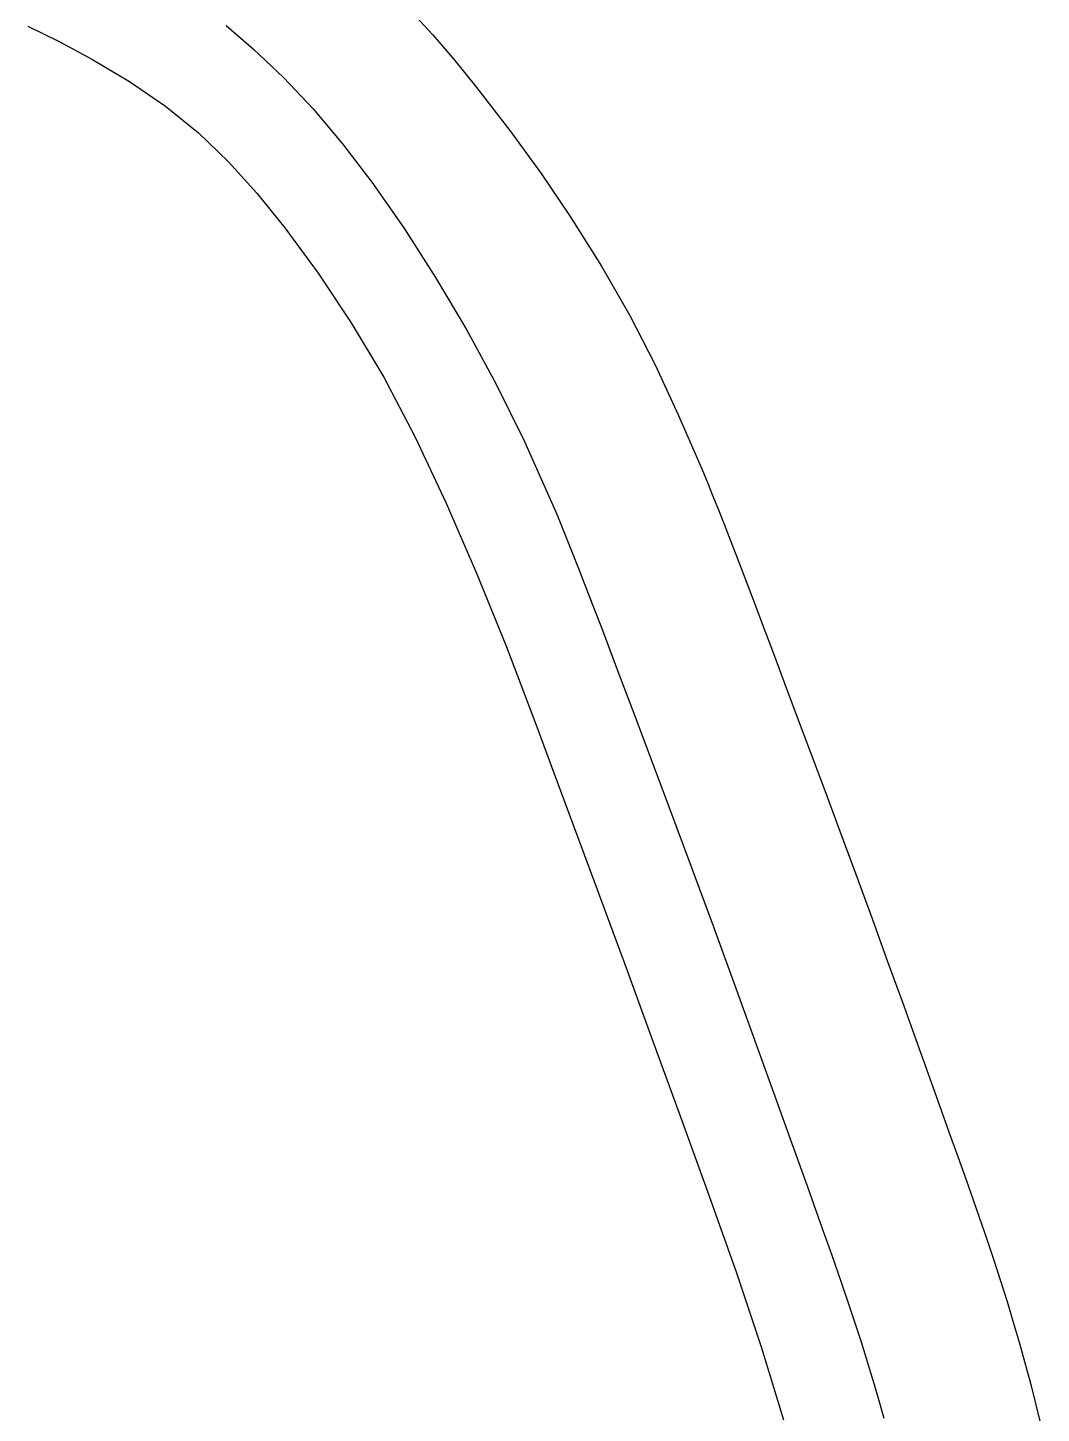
# Model space of a CAD drawing. Extents: x -120222 to -41942, y -19134 to 30932.
# Drawn here: x -98597.3 to -98408.4, y 5075.2 to 5333.5 of the extents above; entities that cross this region are included whole.
import ezdxf

# ---------------------------------------------------------------- set-up
doc = ezdxf.new("R2010")
doc.units = 0
doc.header["$LTSCALE"] = 150
doc.header["$MEASUREMENT"] = 0
doc.layers.get('0').update_dxf_attribs({"linetype": 'CONTINUOUS'})
doc.layers.add('_____', color=7, linetype='CONTINUOUS')

# ---------------------------------------------------------------- blocks, each defined once
blk = doc.blocks.new('____-462')
at = {"color": 1, "linetype": 'Continuous'}
for p, q in [((-104904.61, 617.37), (-104904.58, 617.28)), ((-104904.58, 617.28), (-104904.55, 617.2)), ((-104921.45, 611.24), (-104921.4, 611.1)), ((-104921.4, 611.1), (-104921.35, 610.96))]:
    blk.add_line(p, q, dxfattribs=at)
for points in [[(-104960.93, 787.83, 0), (-104956.87, 783.44, 0), (-104952.77, 778.66, 0), (-104948.68, 773.59, 0), (-104942.52, 765.6, 0), (-104936.71, 757.6, 0), (-104931.25, 749.6, 0), (-104925.42, 740.35, 0), (-104920.15, 731.14, 0), (-104915.45, 721.97, 0), (-104911.06, 712.53, 0), (-104906.75, 702.58, 0), (-104905.7, 700.05, 0), (-104904.66, 697.49, 0), (-104903.62, 694.9, 0), (-104902.59, 692.27, 0), (-104901.45, 689.34, 0), (-104900.17, 686.01, 0), (-104898.73, 682.24, 0), (-104897.13, 678.02, 0), (-104895.36, 673.35, 0), (-104893.39, 668.13, 0), (-104891.25, 662.45, 0), (-104888.94, 656.3, 0), (-104886.46, 649.68, 0), (-104883.82, 642.6, 0), (-104881, 635.06, 0), (-104878.02, 627.05, 0)], [(-104995.43, 785.23, 0), (-104990.3, 780.77, 0), (-104984.72, 775.53, 0), (-104979.17, 769.65, 0), (-104973.7, 763.14, 0), (-104968.27, 756.02, 0), (-104962.3, 747.48, 0), (-104956.37, 738.24, 0), (-104950.63, 728.52, 0), (-104945.09, 718.36, 0), (-104939.78, 707.65, 0), (-104933.77, 694.1, 0), (-104932.62, 691.31, 0), (-104931.26, 687.91, 0), (-104929.59, 683.66, 0), (-104927.61, 678.55, 0), (-104925.28, 672.47, 0), (-104922.64, 665.5, 0), (-104919.67, 657.64, 0), (-104916.38, 648.9, 0), (-104912.78, 639.28, 0), (-104908.86, 628.76, 0), (-104904.62, 617.37, 0)], [(-105032.4, 785.09, 0), (-105026.54, 782.24, 0), (-105020.43, 778.95, 0), (-105013.42, 774.79, 0), (-105006.74, 770.19, 0), (-105000.59, 765.19, 0), (-104994.95, 759.79, 0), (-104989.7, 753.93, 0), (-104984.46, 747.47, 0), (-104978.27, 739.07, 0), (-104972.09, 729.81, 0), (-104966.04, 719.63, 0), (-104960.18, 708.5, 0), (-104954.38, 696.19, 0), (-104948.71, 683.12, 0), (-104943.15, 669.37, 0), (-104937.71, 654.98, 0), (-104932.29, 640.4, 0), (-104926.87, 625.82, 0), (-104921.45, 611.24, 0)], [(-104878.02, 627.05, 0), (-104874.93, 618.56, 0), (-104872.05, 610.59, 0), (-104869.35, 603.14, 0), (-104866.85, 596.21, 0), (-104864.54, 589.8, 0), (-104862.43, 583.91, 0), (-104860.61, 578.82, 0), (-104858.96, 574.2, 0), (-104857.49, 570.05, 0), (-104856.18, 566.35, 0), (-104855.05, 563.11, 0), (-104853.64, 559.02, 0), (-104852.32, 555.09, 0), (-104851.06, 551.2, 0), (-104849.85, 547.35, 0), (-104848.69, 543.55, 0), (-104847.58, 539.8, 0), (-104845.4, 531.91, 0), (-104843.46, 524.09, 0)], [(-104904.55, 617.2, 0), (-104900.41, 605.79, 0), (-104896.59, 595.27, 0), (-104893.11, 585.62, 0), (-104889.95, 576.84, 0), (-104887.12, 568.95, 0), (-104884.67, 562.04, 0), (-104882.53, 555.99, 0), (-104880.71, 550.77, 0), (-104879.21, 546.41, 0), (-104878.01, 542.83, 0), (-104877.05, 539.89, 0), (-104876.14, 537.01, 0), (-104875.27, 534.14, 0), (-104874.43, 531.29, 0), (-104873.62, 528.46, 0), (-104872.84, 525.65, 0)], [(-104921.35, 610.96, 0), (-104916.04, 596.38, 0), (-104910.74, 581.8, 0), (-104905.43, 567.22, 0), (-104900.26, 552.75, 0), (-104895.59, 538.71, 0), (-104891.51, 525.34, 0)]]:
    blk.add_polyline3d(points, dxfattribs=at)

msp = doc.modelspace()

# ---------------------------------------------------------------- block references
at = {"layer": '_____', "color": 0}
msp.add_blockref('____-462', (6435.10495, 4548.69799), dxfattribs=at)

doc.saveas('drawing.dxf')
